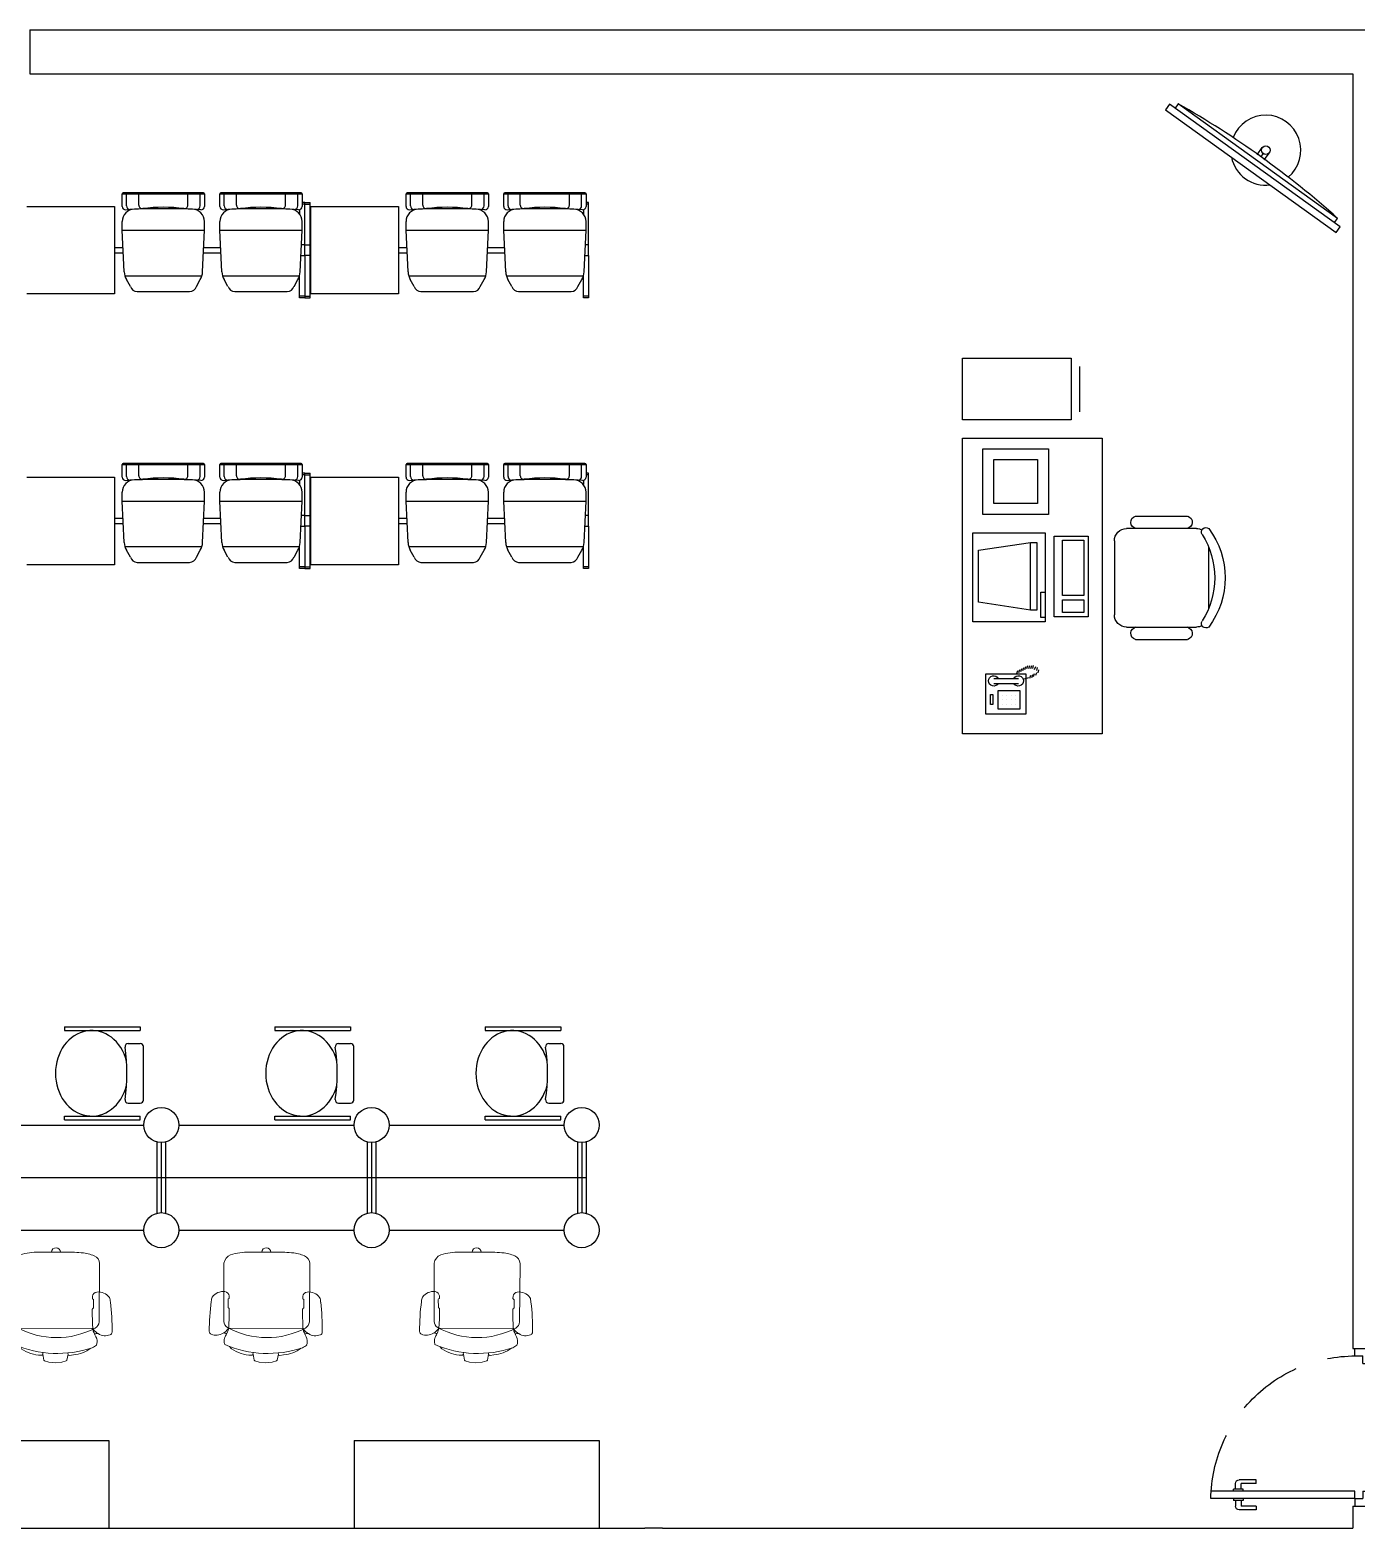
# Model space of a CAD drawing. Header units: inches. Extents: x 482566 to 494966, y -26460 to -22226.
# Drawn here: x 487087.7 to 487428.2, y -23577.2 to -23192.5 of the extents above; entities that cross this region are included whole.
import ezdxf

# ---------------------------------------------------------------- set-up
doc = ezdxf.new("R2010")
doc.units = ezdxf.units.IN
doc.header["$LTSCALE"] = 15
doc.header["$MEASUREMENT"] = 0
doc.linetypes.add('DASHED', pattern=[0.75, 0.5, -0.25])
doc.layers.add('A-furniture', color=50, linetype='Continuous', lineweight=9)
for name, color, linetype in [('furniture', 4, 'Continuous'), ('I-DOORS', 104, 'Continuous'), ('I-WALL-FULL', 5, 'Continuous'), ('I-WALL-IN', 3, 'Continuous'), ('MAR22', 255, 'Continuous')]:
    doc.layers.add(name, color=color, linetype=linetype)

# ---------------------------------------------------------------- blocks, each defined once
blk = doc.blocks.new('door 1')
for p, q in [((85.7, 0), (0, 0)), ((0, -90), (0, 0)), ((85.7, -42.9), (85.7, 0)), ((814.3, 0), (900, 0)), ((814.3, -42.9), (814.3, 0)), ((900, -90), (900, 0)), ((85.7, -42.9), (42.9, -42.9)), ((42.9, -90), (42.9, -42.9)), ((42.9, -90), (42.9, -42.9)), ((814.3, -42.9), (857.1, -42.9)), ((857.1, -90), (857.1, -42.9)), ((857.1, -90), (857.1, -42.9)), ((42.9, -90), (0, -90)), ((42.9, -90), (42.9, -910.9)), ((42.9, -90), (85.7, -90)), ((85.7, -90), (85.7, -909.2)), ((857.1, -90), (900, -90)), ((857.1, -90), (857.1, -90)), ((-21.4, -652.1), (-21.4, -748.5)), ((0, -652.1), (-21.4, -652.1)), ((0, -652.1), (0, -737.8)), ((128.6, -652.1), (128.6, -737.8)), ((128.6, -652.1), (150, -652.1)), ((150, -652.1), (150, -748.5)), ((32.1, -737.8), (0, -737.8)), ((32.1, -727.1), (32.1, -780.7)), ((42.9, -727.1), (32.1, -727.1)), ((85.7, -727.1), (96.4, -727.1)), ((96.4, -727.1), (96.4, -780.7)), ((96.4, -737.8), (128.6, -737.8)), ((32.1, -770), (0, -770)), ((42.9, -780.7), (32.1, -780.7)), ((85.7, -780.7), (96.4, -780.7)), ((96.4, -770), (128.6, -770))]:
    blk.add_line(p, q)
at = {"linetype": 'DASHED', "ltscale": 50}
blk.add_arc((32.1, -85.7), 825.3, 270.74499, 1.39718, dxfattribs=at)
for centre, start, end in [((0, -748.5), 180, 270), ((128.6, -748.5), 270, 0)]:
    blk.add_arc(centre, 21.4, start, end)
blk = doc.blocks.new('pivot door')
blk.add_line((-188253.1, -329835.2), (-188265.1, -329835.2))
at = {"layer": 'I-DOORS', "rotation": 180}
blk.add_blockref('door 1', (-188253.1, -329835.2), dxfattribs=at)
blk = doc.blocks.new('391A')
at = {"layer": 'MAR22'}
for p, q in [((-293.5, -86.6), (-293.5, -567)), ((-293.5, -86.6), (-269.5, -86.6)), ((-269.5, -86.6), (-269.5, -567)), ((273.6, -86.6), (273.6, -567)), ((297.6, -86.6), (273.6, -86.6)), ((297.6, -86.6), (297.6, -567)), ((-293.5, -567), (-269.5, -567)), ((-187.4, -490.1), (-187.4, -566.9)), ((191.4, -490.1), (191.4, -566.9)), ((297.6, -567), (273.6, -567)), ((-167.4, -586.9), (171.4, -586.9))]:
    blk.add_line(p, q, dxfattribs=at)
for centre, radius, start, end in [((-167.4, -490.1), 20, 81.58713, 180), ((2, 655.3), 1137.9, 261.58713, 278.41287), ((171.4, -490.1), 20, 0, 98.41287), ((-167.4, -566.9), 20, 180, 270), ((171.4, -566.9), 20, 270, 0)]:
    blk.add_arc(centre, radius, start, end, dxfattribs=at)
blk.add_ellipse((2, -259.2), major_axis=(-271.1, 0), ratio=0.849159, start_param=1.857345, end_param=7.567433, dxfattribs=at)
blk = doc.blocks.new('A$C6A0E07C9')
at = {"layer": 'A-furniture'}
for p, q in [((-0.2138, 0.2718), (0.1182, 0.2876)), ((-0.2691, 0.1773), (-0.2664, 0.2046)), ((-0.0121, 0.2424), (-0.025, 0.2422)), ((-0.0115, 0.2426), (-0.0121, 0.2424)), ((-0.0112, 0.2428), (-0.0115, 0.2426)), ((-0.0079, 0.2484), (-0.0112, 0.2428)), ((0.0377, 0.2515), (-0.0033, 0.2499)), ((0.0418, 0.2505), (0.045, 0.2473)), ((0.045, 0.2473), (0.0464, 0.2461)), ((0.0464, 0.2461), (0.0478, 0.2453)), ((0.0478, 0.2453), (0.0485, 0.2451)), ((0.1585, 0.2497), (0.1792, -0.1667)), ((0.3146, 0.1213), (0.3056, 0.1197)), ((0.3131, 0.1211), (0.3466, 0.116)), ((0.3152, 0.1516), (0.3188, 0.1294)), ((0.3514, 0.1128), (0.36, 0.0876)), ((0.36, 0.0876), (0.3659, 0.0513)), ((-0.2907, 0.0196), (-0.2893, 0.0294)), ((-0.2883, 0.01), (-0.2907, 0.0196)), ((-0.2893, 0.0294), (-0.2841, 0.0379)), ((-0.2824, 0.002), (-0.2883, 0.01)), ((-0.2841, 0.0379), (-0.2762, 0.0438)), ((-0.2739, -0.003), (-0.2824, 0.002)), ((-0.2762, 0.0438), (-0.2666, 0.0462)), ((0.3636, 0.0146), (0.3576, -0.0113)), ((0.3659, 0.0513), (0.3636, 0.0146)), ((-0.2641, -0.0045), (-0.2739, -0.003)), ((0.3108, -0.0224), (0.3218, -0.0234)), ((0.3197, -0.023), (0.3546, -0.0146)), ((0.3546, -0.0146), (0.3564, -0.0132)), ((0.3564, -0.0132), (0.3576, -0.0113)), ((0.2962, -0.1472), (0.2839, -0.1595)), ((-0.1895, -0.2174), (0.1433, -0.1996)), ((0.0087, -0.176), (-0.0042, -0.1772)), ((0.0094, -0.1763), (0.0087, -0.176)), ((0.0097, -0.1764), (0.0094, -0.1763)), ((0.0135, -0.1816), (0.0097, -0.1764)), ((0.0591, -0.1802), (0.0183, -0.1827)), ((0.0631, -0.1788), (0.066, -0.1753)), ((0.066, -0.1753), (0.0673, -0.174)), ((0.0673, -0.174), (0.0686, -0.173)), ((0.0686, -0.173), (0.0692, -0.1728))]:
    blk.add_line(p, q, dxfattribs=at)
for centre, radius, start, end in [((0.0065, 0.2825), 0.0635, 94.07923, 117.59377), ((0.2241, -0.8917), 1.2574, 92.35943, 100.17565), ((0.1721, 0.3454), 0.0192, 28.12557, 89.24362), ((0.1209, 0.3234), 0.0749, 330.37939, 24.51295), ((-0.21, 0.2233), 0.0487, 94.52598, 161.01093), ((0.0274, 0.2777), 0.0792, 129.49988, 189.11522), ((-0.0222, 0.2712), 0.0292, 192.00474, 264.44095), ((0.117, 0.2414), 0.0463, 34.09018, 88.4441), ((0.1493, 0.274), 0.0211, 279.8693, 313.34338), ((-0.2488, 0.0248), 0.4712, 334.59734, 30.97321), ((0.1866, 0.1808), 0.0779, 100.05254, 108.26721), ((0.1077, 0.3263), 0.0879, 309.67257, 333.02228), ((-1.1254, 2.7931), 2.8487, 297.11573, 298.06946), ((-0.9196, -0.0126), 1.143, 14.09314, 15.00562), ((0.2336, 0.2226), 0.0597, 72.52818, 107.70113), ((0.1951, 0.2221), 0.0806, 25.51985, 45.53867), ((-0.3014, 0.0263), 0.6141, 339.61076, 22.04666), ((0.1816, 0.1421), 0.4521, 175.52891, 182.09908), ((0.5941, -0.0351), 0.8932, 162.12026, 164.43231), ((-0.0038, 0.2437), 0.00623, 84.84548, 131.31741), ((0.0374, 0.2414), 0.0101, 64.52807, 88.63913), ((0.0007, 1.5534), 1.3091, 272.08986, 276.67605), ((0.1704, 0.2449), 0.0129, 130.13659, 158.01734), ((0.1276, 0.1249), 0.1894, 8.09249, 40.8276), ((72.2191, 3.6268), 72.5738, 182.765274, 182.924882), ((0.31, 0.1288), 0.0088, 301.08798, 3.16667), ((0.3467, 0.1108), 0.00513, 22.81842, 91.00758), ((0.0809, -0.0616), 0.3414, 182.48103, 200.75528), ((0.1162, -0.0378), 0.2107, 328.69616, 1.80788), ((0.3177, -0.0315), 0.00903, 2.12372, 63.37094), ((0.1515, -1.4793), 1.3091, 89.01739, 93.60357), ((0.1724, -0.1915), 0.0211, 52.35005, 85.82413), ((0.197, -0.1553), 0.0211, 212.66016, 229.03524), ((-0.1856, -0.1603), 0.0572, 202.88209, 266.11689), ((0.0516, -0.2073), 0.0792, 176.57822, 236.19355), ((0.0015, -0.2058), 0.0292, 101.25248, 173.68869), ((0.0171, -0.1766), 0.00623, 234.37601, 280.84795), ((0.0579, -0.1702), 0.0101, 277.0543, 301.16536), ((0.138, -0.155), 0.0449, 276.79393, 330.15211), ((0.1633, -0.2919), 0.1223, 63.05477, 80.63565), ((0.1362, -0.2476), 0.0879, 32.67116, 56.02087), ((-0.9196, -0.0126), 1.143, 350.69637, 351.61264), ((0.1491, -0.2435), 0.0749, 341.18048, 35.31404), ((0.3239, 0.0551), 0.2601, 246.15386, 250.81737), ((0.249, -0.1528), 0.0392, 254.29981, 275.99109), ((0.2537, -0.1401), 0.0518, 269.3553, 293.37881), ((0.0312, -0.2142), 0.0635, 248.09967, 271.6142), ((0.1312, 0.9758), 1.2574, 265.51777, 273.33401), ((0.2022, -0.2604), 0.0192, 276.44982, 337.56787)]:
    blk.add_arc(centre, radius, start, end, dxfattribs=at)
blk = doc.blocks.new('asdas')
for points in [[(124.02, 1937.36), (95.08, 1820.9)], [(98.97, 1819.93), (127.9, 1936.39)], [(127.9, 1936.39), (124.02, 1937.36)], [(129.85, 1931.79), (126.94, 1932.51)], [(102.84, 1823.09), (129.85, 1931.79)], [(118.32, 1874.37), (123.18, 1873.17)], [(118.93, 1876.8), (121.35, 1876.2)], [(119.53, 1879.22), (124.38, 1878.02)], [(99.93, 1823.82), (102.84, 1823.09)], [(95.08, 1820.9), (98.97, 1819.93)]]:
    blk.add_lwpolyline(points)
for points in [[(102.84, 1823.09, 0.053571), (129.85, 1931.79)], [(112.83, 1892.33, 0.392563), (106.27, 1865.92)], [(114.24, 1858.01, 1.292134), (123.58, 1895.59)]]:
    blk.add_lwpolyline(points, format="xyb")
blk.add_circle((123.78, 1875.59), 2.5)
blk = doc.blocks.new('DESK4')
blk.add_lwpolyline([(34, -36), (34, 36), (0, 36), (0, -36)], close=True)
blk = doc.blocks.new('RECTANG')
for p, q in [((1, 1), (0, 1)), ((0, 1), (0, 0)), ((1, 0), (1, 1)), ((0, 0), (1, 0))]:
    blk.add_line(p, q)
blk = doc.blocks.new('IBMAT', base_point=(61, 306))
for p, q in [((75, 307), (75, 306)), ((81, 307), (75, 307)), ((81, 306), (81, 307))]:
    blk.add_line(p, q)
at = {"xscale": 21, "yscale": 17, "zscale": 21}
blk.add_blockref('RECTANG', (61, 306), dxfattribs=at)
blk = doc.blocks.new('KEYBOARD', base_point=(60, 294))
for p, xscale, yscale, zscale in [((60, 294), 19, 8, 19), ((61, 295), 13, 5, 13), ((75, 295), 3, 5, 3)]:
    blk.add_blockref('RECTANG', p, dxfattribs=dict(xscale=xscale, yscale=yscale, zscale=zscale))
blk = doc.blocks.new('A$C79A54892')
at = {"layer": 'furniture'}
for p, q in [((0.917, 1.8), (1.363, 1.8)), ((0.689, 1.264), (0.689, 1.646)), ((0.78, 1.2), (0.78, 1.71)), ((1.5, 1.71), (1.5, 1.641)), ((1.591, 1.264), (1.591, 1.646)), ((1.5, 1.641), (1.5, 1.2)), ((1.41, 1.11), (0.87, 1.11)), ((2.294, 0.795), (2.294, 0)), ((2.746, 0.795), (2.294, 0.795)), ((2.686, 0.855), (2.354, 0.855)), ((2.746, 0), (2.746, 0.795)), ((0.446, 0.552), (0.467, 0.559)), ((0.463, 0.542), (0.484, 0.549)), ((2.084, 0.629), (1.604, 0.629)), ((1.604, 0.629), (1.604, 0.149)), ((2.004, 0.549), (1.684, 0.549)), ((1.684, 0.549), (1.684, 0.229)), ((2.004, 0.229), (2.004, 0.549)), ((2.084, 0.149), (2.084, 0.629)), ((0.399, 0.443), (0.412, 0.484)), ((0.405, 0.491), (0.427, 0.499)), ((0.412, 0.506), (0.434, 0.513)), ((0.419, 0.52), (0.441, 0.527)), ((0.427, 0.535), (0.448, 0.542)), ((0.463, 0.441), (0.484, 0.448)), ((0.47, 0.527), (0.491, 0.535)), ((0.47, 0.455), (0.491, 0.463)), ((0.477, 0.513), (0.499, 0.52)), ((0.477, 0.499), (0.499, 0.506)), ((0.477, 0.484), (0.499, 0.491)), ((0.477, 0.47), (0.499, 0.477)), ((0.904, 0.542), (0.904, 0.498)), ((1.399, 0.542), (0.904, 0.542)), ((0.904, 0.498), (1.399, 0.498)), ((0.904, 0.498), (0.962, 0.116)), ((1.343, 0.116), (1.399, 0.498)), ((1.399, 0.498), (1.399, 0.542)), ((0.214, 0.39), (0.214, 0.39)), ((0.214, 0.356), (0.214, 0.356)), ((0.248, 0.39), (0.248, 0.39)), ((0.248, 0.356), (0.248, 0.356)), ((0.282, 0.39), (0.282, 0.39)), ((0.282, 0.356), (0.282, 0.356)), ((0.368, 0.228), (0.368, 0.408)), ((0.404, 0.228), (0.404, 0.408)), ((0.441, 0.398), (0.463, 0.405)), ((0.448, 0.412), (0.47, 0.419)), ((0.455, 0.427), (0.477, 0.434)), ((0.214, 0.323), (0.214, 0.323)), ((0.214, 0.289), (0.214, 0.289)), ((0.248, 0.323), (0.248, 0.323)), ((0.248, 0.289), (0.248, 0.289)), ((0.282, 0.323), (0.282, 0.323)), ((0.282, 0.289), (0.282, 0.289)), ((1.684, 0.229), (2.004, 0.229)), ((0.962, 0.116), (1.343, 0.116)), ((1.604, 0.149), (2.084, 0.149)), ((2.294, 0), (2.746, 0))]:
    blk.add_line(p, q, dxfattribs=at)
for centre, radius, start, end in [((1.14, 1.32), 0.6, 53.1301, 126.8699), ((0.806, 1.78), 0.0329, 143.3099, 302.0274), ((1.14, 1.255), 0.589, 57.5758, 122.4242), ((1.474, 1.78), 0.0329, 237.9726, 36.6901), ((0.734, 1.633), 0.0469, 9.2946, 163.7398), ((0.87, 1.71), 0.09, 152.4156, 180), ((1.41, 1.71), 0.09, 0, 27.5844), ((1.546, 1.633), 0.0469, 16.2602, 170.7054), ((0.734, 1.277), 0.0469, 196.2602, 350.7054), ((1.546, 1.277), 0.0469, 189.2946, 343.7398), ((0.87, 1.2), 0.09, 180, 270), ((1.41, 1.2), 0.09, 270, 0), ((0.386, 0.408), 0.0377, 298.4915, 241.5085), ((0.386, 0.228), 0.0377, 118.4915, 61.5085)]:
    blk.add_arc(centre, radius, start, end, dxfattribs=at)
for name, p, xscale, yscale, zscale, rotation in [('DESK4', (1.08, 1.02), 0.0299999999998839, 0.0299999999998839, 0.0299999999998839, 270.0000000003054), ('KEYBOARD', (1.445, 0.918), 0.03101538461544906, 0.03101538461544906, 0.03101538461544906, 180.0000000002476), ('IBMAT', (1.47, 0.603), 0.03101538461544906, 0.03101538461544906, 0.03101538461544906, 180.0000000002476), ('RECTANG', (0.438, 0.463), 0.2953901644145187, 0.2917466341033005, 0.2953901644145187, 180.0000000002573), ('RECTANG', (0.315, 0.418), 0.1350000000002516, 0.1575000000002935, 0.1350000000002516, 180.0000000002573), ('RECTANG', (0.287, 0.221), 0.07312500000013628, 0.01687500000003145, 0.07312500000013628, 180.0000000002573)]:
    blk.add_blockref(name, p, dxfattribs=dict(at, xscale=xscale, yscale=yscale, zscale=zscale, rotation=rotation))

msp = doc.modelspace()

# ---------------------------------------------------------------- linework, layer by layer
for p, q in [((487087.65, -23192.47, 6.93), (487672.65, -23192.47, 6.93)), ((487087.65, -23203.72, 6.93), (487427.4, -23203.72, 6.93)), ((487120.24, -23478.08, 6.93), (487120.24, -23496.36, 6.93)), ((487121.37, -23478.22, 6.93), (487121.37, -23496.22, 6.93)), ((487122.49, -23478.08, 6.93), (487122.49, -23496.36, 6.93)), ((487174.24, -23478.08, 6.93), (487174.24, -23496.36, 6.93)), ((487175.37, -23478.22, 6.93), (487175.37, -23496.22, 6.93)), ((487176.49, -23478.08, 6.93), (487176.49, -23496.36, 6.93)), ((487228.24, -23478.08, 6.93), (487228.24, -23496.36, 6.93)), ((487229.37, -23478.22, 6.93), (487229.37, -23496.22, 6.93)), ((487230.49, -23478.08, 6.93), (487230.49, -23496.36, 6.93)), ((487107.87, -23554.72, 6.93), (487107.87, -23577.22, 6.93)), ((487170.87, -23554.72, 6.93), (487170.87, -23577.22, 6.93)), ((487233.87, -23554.72, 6.93), (487233.87, -23577.22, 6.93))]:
    msp.add_line(p, q)
at = {"linetype": 'Continuous'}
for p, q in [((487111.33, -23237.77, 3.81), (487111.33, -23234.6, 3.81)), ((487112.46, -23237.66, 3.81), (487112.46, -23234.78, 3.81)), ((487115.61, -23237.44, 3.81), (487115.61, -23234.78, 3.81)), ((487128.21, -23237.44, 3.81), (487128.21, -23234.78, 3.81)), ((487131.36, -23237.66, 3.81), (487131.36, -23234.78, 3.81)), ((487132.48, -23234.6, 3.81), (487132.48, -23237.77, 3.81)), ((487136.41, -23237.77, 3.81), (487136.41, -23234.6, 3.81)), ((487137.53, -23237.66, 3.81), (487137.53, -23234.78, 3.81)), ((487140.68, -23237.44, 3.81), (487140.68, -23234.78, 3.81)), ((487153.28, -23237.44, 3.81), (487153.28, -23234.78, 3.81)), ((487156.43, -23237.66, 3.81), (487156.43, -23234.78, 3.81)), ((487157.56, -23234.6, 3.81), (487157.56, -23237.77, 3.81)), ((487184.23, -23237.77, 3.81), (487184.23, -23234.6, 3.81)), ((487185.36, -23237.66, 3.81), (487185.36, -23234.78, 3.81)), ((487188.51, -23237.44, 3.81), (487188.51, -23234.78, 3.81)), ((487201.11, -23237.44, 3.81), (487201.11, -23234.78, 3.81)), ((487204.26, -23237.66, 3.81), (487204.26, -23234.78, 3.81)), ((487205.38, -23234.6, 3.81), (487205.38, -23237.77, 3.81)), ((487209.31, -23237.77, 3.81), (487209.31, -23234.6, 3.81)), ((487210.43, -23237.66, 3.81), (487210.43, -23234.78, 3.81)), ((487213.58, -23237.44, 3.81), (487213.58, -23234.78, 3.81)), ((487226.18, -23237.44, 3.81), (487226.18, -23234.78, 3.81)), ((487229.33, -23237.66, 3.81), (487229.33, -23234.78, 3.81)), ((487230.46, -23234.6, 3.81), (487230.46, -23237.77, 3.81)), ((487112.25, -23238.67, 3.81), (487113.4, -23238.56, 3.81)), ((487131.56, -23238.67, 3.81), (487130.42, -23238.56, 3.81)), ((487137.33, -23238.67, 3.81), (487138.47, -23238.56, 3.81)), ((487156.64, -23238.67, 3.81), (487155.5, -23238.56, 3.81)), ((487185.15, -23238.67, 3.81), (487186.3, -23238.56, 3.81)), ((487204.46, -23238.67, 3.81), (487203.32, -23238.56, 3.81)), ((487210.23, -23238.67, 3.81), (487211.37, -23238.56, 3.81)), ((487229.54, -23238.67, 3.81), (487228.4, -23238.56, 3.81)), ((487111.33, -23243.93, 3.81), (487111.33, -23241.68, 3.81)), ((487132.48, -23243.93, 3.81), (487132.48, -23241.68, 3.81)), ((487136.41, -23243.93, 3.81), (487136.41, -23241.68, 3.81)), ((487157.56, -23243.93, 3.81), (487157.56, -23241.68, 3.81)), ((487184.23, -23243.93, 3.81), (487184.23, -23241.68, 3.81)), ((487205.38, -23243.93, 3.81), (487205.38, -23241.68, 3.81)), ((487209.31, -23243.93, 3.81), (487209.31, -23241.68, 3.81)), ((487230.46, -23243.93, 3.81), (487230.46, -23241.68, 3.81)), ((487111.33, -23243.93, 3.81), (487132.48, -23243.93, 3.81)), ((487111.85, -23254.57, 3.81), (487111.33, -23243.93, 3.81)), ((487131.97, -23254.57, 3.81), (487132.48, -23243.93, 3.81)), ((487136.41, -23243.93, 3.81), (487157.56, -23243.93, 3.81)), ((487136.92, -23254.57, 3.81), (487136.41, -23243.93, 3.81)), ((487157.05, -23254.57, 3.81), (487157.56, -23243.93, 3.81)), ((487184.23, -23243.93, 3.81), (487205.38, -23243.93, 3.81)), ((487184.75, -23254.57, 3.81), (487184.23, -23243.93, 3.81)), ((487204.87, -23254.57, 3.81), (487205.38, -23243.93, 3.81)), ((487209.31, -23243.93, 3.81), (487230.46, -23243.93, 3.81)), ((487209.82, -23254.57, 3.81), (487209.31, -23243.93, 3.81)), ((487229.95, -23254.57, 3.81), (487230.46, -23243.93, 3.81)), ((487112.03, -23255.63, 3.81), (487131.79, -23255.63, 3.81)), ((487113.44, -23258.38, 3.81), (487112.42, -23256.56, 3.81)), ((487130.38, -23258.38, 3.81), (487131.4, -23256.56, 3.81)), ((487137.1, -23255.63, 3.81), (487156.87, -23255.63, 3.81)), ((487138.51, -23258.38, 3.81), (487137.49, -23256.56, 3.81)), ((487155.46, -23258.38, 3.81), (487156.48, -23256.56, 3.81)), ((487184.93, -23255.63, 3.81), (487204.69, -23255.63, 3.81)), ((487186.34, -23258.38, 3.81), (487185.32, -23256.56, 3.81)), ((487203.28, -23258.38, 3.81), (487204.3, -23256.56, 3.81)), ((487210, -23255.63, 3.81), (487229.77, -23255.63, 3.81)), ((487211.41, -23258.38, 3.81), (487210.39, -23256.56, 3.81)), ((487228.36, -23258.38, 3.81), (487229.38, -23256.56, 3.81)), ((487115.17, -23259.68, 3.81), (487128.65, -23259.68, 3.81)), ((487140.25, -23259.68, 3.81), (487153.72, -23259.68, 3.81)), ((487188.07, -23259.68, 3.81), (487201.55, -23259.68, 3.81)), ((487213.15, -23259.68, 3.81), (487226.62, -23259.68, 3.81)), ((487111.33, -23307.29, 3.81), (487111.33, -23304.11, 3.81)), ((487112.46, -23307.18, 3.81), (487112.46, -23304.29, 3.81)), ((487115.61, -23306.96, 3.81), (487115.61, -23304.29, 3.81)), ((487128.21, -23306.96, 3.81), (487128.21, -23304.29, 3.81)), ((487131.36, -23307.18, 3.81), (487131.36, -23304.29, 3.81)), ((487132.48, -23304.11, 3.81), (487132.48, -23307.29, 3.81)), ((487136.41, -23307.29, 3.81), (487136.41, -23304.11, 3.81)), ((487137.53, -23307.18, 3.81), (487137.53, -23304.29, 3.81)), ((487140.68, -23306.96, 3.81), (487140.68, -23304.29, 3.81)), ((487153.28, -23306.96, 3.81), (487153.28, -23304.29, 3.81)), ((487156.43, -23307.18, 3.81), (487156.43, -23304.29, 3.81)), ((487157.56, -23304.11, 3.81), (487157.56, -23307.29, 3.81)), ((487184.23, -23307.29, 3.81), (487184.23, -23304.11, 3.81)), ((487185.36, -23307.18, 3.81), (487185.36, -23304.29, 3.81)), ((487188.51, -23306.96, 3.81), (487188.51, -23304.29, 3.81)), ((487201.11, -23306.96, 3.81), (487201.11, -23304.29, 3.81)), ((487204.26, -23307.18, 3.81), (487204.26, -23304.29, 3.81)), ((487205.38, -23304.11, 3.81), (487205.38, -23307.29, 3.81)), ((487209.31, -23307.29, 3.81), (487209.31, -23304.11, 3.81)), ((487210.43, -23307.18, 3.81), (487210.43, -23304.29, 3.81)), ((487213.58, -23306.96, 3.81), (487213.58, -23304.29, 3.81)), ((487226.18, -23306.96, 3.81), (487226.18, -23304.29, 3.81)), ((487229.33, -23307.18, 3.81), (487229.33, -23304.29, 3.81)), ((487230.46, -23304.11, 3.81), (487230.46, -23307.29, 3.81)), ((487112.25, -23308.19, 3.81), (487113.4, -23308.08, 3.81)), ((487131.56, -23308.19, 3.81), (487130.42, -23308.08, 3.81)), ((487137.33, -23308.19, 3.81), (487138.47, -23308.08, 3.81)), ((487156.64, -23308.19, 3.81), (487155.5, -23308.08, 3.81)), ((487185.15, -23308.19, 3.81), (487186.3, -23308.08, 3.81)), ((487204.46, -23308.19, 3.81), (487203.32, -23308.08, 3.81)), ((487210.23, -23308.19, 3.81), (487211.37, -23308.08, 3.81)), ((487229.54, -23308.19, 3.81), (487228.4, -23308.08, 3.81)), ((487111.33, -23313.45, 3.81), (487111.33, -23311.2, 3.81)), ((487132.48, -23313.45, 3.81), (487132.48, -23311.2, 3.81)), ((487136.41, -23313.45, 3.81), (487136.41, -23311.2, 3.81)), ((487157.56, -23313.45, 3.81), (487157.56, -23311.2, 3.81)), ((487184.23, -23313.45, 3.81), (487184.23, -23311.2, 3.81)), ((487205.38, -23313.45, 3.81), (487205.38, -23311.2, 3.81)), ((487209.31, -23313.45, 3.81), (487209.31, -23311.2, 3.81)), ((487230.46, -23313.45, 3.81), (487230.46, -23311.2, 3.81)), ((487111.33, -23313.45, 3.81), (487132.48, -23313.45, 3.81)), ((487111.85, -23324.09, 3.81), (487111.33, -23313.45, 3.81)), ((487131.97, -23324.09, 3.81), (487132.48, -23313.45, 3.81)), ((487136.41, -23313.45, 3.81), (487157.56, -23313.45, 3.81)), ((487136.92, -23324.09, 3.81), (487136.41, -23313.45, 3.81)), ((487157.05, -23324.09, 3.81), (487157.56, -23313.45, 3.81)), ((487184.23, -23313.45, 3.81), (487205.38, -23313.45, 3.81)), ((487184.75, -23324.09, 3.81), (487184.23, -23313.45, 3.81)), ((487204.87, -23324.09, 3.81), (487205.38, -23313.45, 3.81)), ((487209.31, -23313.45, 3.81), (487230.46, -23313.45, 3.81)), ((487209.82, -23324.09, 3.81), (487209.31, -23313.45, 3.81)), ((487229.95, -23324.09, 3.81), (487230.46, -23313.45, 3.81)), ((487112.03, -23325.15, 3.81), (487131.79, -23325.15, 3.81)), ((487113.44, -23327.89, 3.81), (487112.42, -23326.08, 3.81)), ((487130.38, -23327.89, 3.81), (487131.4, -23326.08, 3.81)), ((487137.1, -23325.15, 3.81), (487156.87, -23325.15, 3.81)), ((487138.51, -23327.89, 3.81), (487137.49, -23326.08, 3.81)), ((487155.46, -23327.89, 3.81), (487156.48, -23326.08, 3.81)), ((487184.93, -23325.15, 3.81), (487204.69, -23325.15, 3.81)), ((487186.34, -23327.89, 3.81), (487185.32, -23326.08, 3.81)), ((487203.28, -23327.89, 3.81), (487204.3, -23326.08, 3.81)), ((487210, -23325.15, 3.81), (487229.77, -23325.15, 3.81)), ((487211.41, -23327.89, 3.81), (487210.39, -23326.08, 3.81)), ((487228.36, -23327.89, 3.81), (487229.38, -23326.08, 3.81)), ((487115.17, -23329.2, 3.81), (487128.65, -23329.2, 3.81)), ((487140.25, -23329.2, 3.81), (487153.72, -23329.2, 3.81)), ((487188.07, -23329.2, 3.81), (487201.55, -23329.2, 3.81)), ((487213.15, -23329.2, 3.81), (487226.62, -23329.2, 3.81))]:
    msp.add_line(p, q, dxfattribs=at)
at = {"color": 7, "linetype": 'Continuous'}
for p, q in [((487132.21, -23234.33, 3.81), (487111.6, -23234.33, 3.81)), ((487157.29, -23234.33, 3.81), (487136.68, -23234.33, 3.81)), ((487205.11, -23234.33, 3.81), (487184.5, -23234.33, 3.81)), ((487230.19, -23234.33, 3.81), (487209.58, -23234.33, 3.81)), ((487109.32, -23249.71, 3.81), (487111.61, -23249.71, 3.81)), ((487109.38, -23248.36, 3.81), (487111.55, -23248.36, 3.81)), ((487132.21, -23249.71, 3.81), (487136.69, -23249.71, 3.81)), ((487132.27, -23248.36, 3.81), (487136.62, -23248.36, 3.81)), ((487157.25, -23250.38, 3.81), (487158.23, -23250.38, 3.81)), ((487158.23, -23247.68, 3.81), (487157.38, -23247.68, 3.81)), ((487158.23, -23250.38, 3.81), (487158.23, -23247.68, 3.81)), ((487158.23, -23247.68, 3.81), (487159.78, -23247.68, 3.81)), ((487158.23, -23250.38, 3.81), (487158.23, -23247.68, 3.81)), ((487159.78, -23250.38, 3.81), (487158.23, -23250.38, 3.81)), ((487182.22, -23249.71, 3.81), (487184.51, -23249.71, 3.81)), ((487182.28, -23248.36, 3.81), (487184.45, -23248.36, 3.81)), ((487205.11, -23249.71, 3.81), (487209.59, -23249.71, 3.81)), ((487205.17, -23248.36, 3.81), (487209.52, -23248.36, 3.81)), ((487230.15, -23250.38, 3.81), (487231.13, -23250.38, 3.81)), ((487231.13, -23247.68, 3.81), (487230.28, -23247.68, 3.81)), ((487231.13, -23250.38, 3.81), (487231.13, -23247.68, 3.81)), ((487132.21, -23303.84, 3.81), (487111.6, -23303.84, 3.81)), ((487157.29, -23303.84, 3.81), (487136.68, -23303.84, 3.81)), ((487205.11, -23303.84, 3.81), (487184.5, -23303.84, 3.81)), ((487230.19, -23303.84, 3.81), (487209.58, -23303.84, 3.81)), ((487109.32, -23319.22, 3.81), (487111.61, -23319.22, 3.81)), ((487109.38, -23317.87, 3.81), (487111.55, -23317.87, 3.81)), ((487132.21, -23319.22, 3.81), (487136.69, -23319.22, 3.81)), ((487132.27, -23317.87, 3.81), (487136.62, -23317.87, 3.81)), ((487158.23, -23317.2, 3.81), (487157.38, -23317.2, 3.81)), ((487158.23, -23319.9, 3.81), (487158.23, -23317.2, 3.81)), ((487158.23, -23317.2, 3.81), (487159.78, -23317.2, 3.81)), ((487158.23, -23319.9, 3.81), (487158.23, -23317.2, 3.81)), ((487182.22, -23319.22, 3.81), (487184.51, -23319.22, 3.81)), ((487182.28, -23317.87, 3.81), (487184.45, -23317.87, 3.81)), ((487205.11, -23319.22, 3.81), (487209.59, -23319.22, 3.81)), ((487205.17, -23317.87, 3.81), (487209.52, -23317.87, 3.81)), ((487231.13, -23317.2, 3.81), (487230.28, -23317.2, 3.81)), ((487231.13, -23319.9, 3.81), (487231.13, -23317.2, 3.81)), ((487157.25, -23319.9, 3.81), (487158.23, -23319.9, 3.81)), ((487159.78, -23319.9, 3.81), (487158.23, -23319.9, 3.81)), ((487230.15, -23319.9, 3.81), (487231.13, -23319.9, 3.81))]:
    msp.add_line(p, q, dxfattribs=at)
at = {"color": 0, "linetype": 'Continuous'}
for p, q in [((487086.88, -23237.78, 3.81), (487109.38, -23237.78, 3.81)), ((487109.38, -23237.78, 3.81), (487109.38, -23260.28, 3.81)), ((487159.78, -23237.78, 3.81), (487182.28, -23237.78, 3.81)), ((487159.78, -23260.28, 3.81), (487159.78, -23237.78, 3.81)), ((487182.28, -23237.78, 3.81), (487182.28, -23260.28, 3.81)), ((487109.38, -23260.28, 3.81), (487086.88, -23260.28, 3.81)), ((487182.28, -23260.28, 3.81), (487159.78, -23260.28, 3.81)), ((487086.88, -23307.3, 3.81), (487109.38, -23307.3, 3.81)), ((487109.38, -23307.3, 3.81), (487109.38, -23329.8, 3.81)), ((487159.78, -23307.3, 3.81), (487182.28, -23307.3, 3.81)), ((487159.78, -23329.8, 3.81), (487159.78, -23307.3, 3.81)), ((487182.28, -23307.3, 3.81), (487182.28, -23329.8, 3.81)), ((487109.38, -23329.8, 3.81), (487086.88, -23329.8, 3.81)), ((487182.28, -23329.8, 3.81), (487159.78, -23329.8, 3.81))]:
    msp.add_line(p, q, dxfattribs=at)
at = {"color": 7}
for p, q in [((487156.88, -23238.64, 3.81), (487156.88, -23239.74, 3.81)), ((487158.23, -23236.77, 3.81), (487157.56, -23236.77, 3.81)), ((487158.23, -23237.22, 3.81), (487157.56, -23237.22, 3.81)), ((487158.23, -23247.68, 3.81), (487158.23, -23236.77, 3.81)), ((487158.23, -23247.68, 3.81), (487158.23, -23236.77, 3.81)), ((487158.23, -23236.77, 3.81), (487159.58, -23236.77, 3.81)), ((487158.23, -23237.22, 3.81), (487159.58, -23237.22, 3.81)), ((487159.58, -23261.29, 3.81), (487159.58, -23236.77, 3.81)), ((487229.78, -23238.64, 3.81), (487229.78, -23239.74, 3.81)), ((487231.13, -23236.77, 3.81), (487230.46, -23236.77, 3.81)), ((487231.13, -23237.22, 3.81), (487230.46, -23237.22, 3.81)), ((487231.13, -23247.68, 3.81), (487231.13, -23236.77, 3.81)), ((487158.23, -23250.38, 3.81), (487158.23, -23261.29, 3.81)), ((487158.23, -23250.38, 3.81), (487158.23, -23261.29, 3.81)), ((487231.13, -23250.38, 3.81), (487231.13, -23261.29, 3.81)), ((487156.88, -23261.29, 3.81), (487156.88, -23255.58, 3.81)), ((487229.78, -23261.29, 3.81), (487229.78, -23255.58, 3.81)), ((487158.23, -23260.84, 3.81), (487156.88, -23260.84, 3.81)), ((487158.23, -23261.29, 3.81), (487156.88, -23261.29, 3.81)), ((487158.23, -23260.84, 3.81), (487159.58, -23260.84, 3.81)), ((487158.23, -23261.29, 3.81), (487159.58, -23261.29, 3.81)), ((487231.13, -23260.84, 3.81), (487229.78, -23260.84, 3.81)), ((487231.13, -23261.29, 3.81), (487229.78, -23261.29, 3.81)), ((487158.23, -23306.29, 3.81), (487157.56, -23306.29, 3.81)), ((487158.23, -23306.74, 3.81), (487157.56, -23306.74, 3.81)), ((487158.23, -23317.2, 3.81), (487158.23, -23306.29, 3.81)), ((487158.23, -23317.2, 3.81), (487158.23, -23306.29, 3.81)), ((487158.23, -23306.29, 3.81), (487159.58, -23306.29, 3.81)), ((487158.23, -23306.74, 3.81), (487159.58, -23306.74, 3.81)), ((487159.58, -23330.8, 3.81), (487159.58, -23306.29, 3.81)), ((487231.13, -23306.29, 3.81), (487230.46, -23306.29, 3.81)), ((487231.13, -23306.74, 3.81), (487230.46, -23306.74, 3.81)), ((487231.13, -23317.2, 3.81), (487231.13, -23306.29, 3.81)), ((487156.88, -23308.16, 3.81), (487156.88, -23309.25, 3.81)), ((487229.78, -23308.16, 3.81), (487229.78, -23309.25, 3.81)), ((487158.23, -23319.9, 3.81), (487158.23, -23330.8, 3.81)), ((487158.23, -23319.9, 3.81), (487158.23, -23330.8, 3.81)), ((487231.13, -23319.9, 3.81), (487231.13, -23330.8, 3.81)), ((487156.88, -23330.8, 3.81), (487156.88, -23325.09, 3.81)), ((487229.78, -23330.8, 3.81), (487229.78, -23325.09, 3.81)), ((487158.23, -23330.35, 3.81), (487156.88, -23330.35, 3.81)), ((487158.23, -23330.8, 3.81), (487156.88, -23330.8, 3.81)), ((487158.23, -23330.35, 3.81), (487159.58, -23330.35, 3.81)), ((487158.23, -23330.8, 3.81), (487159.58, -23330.8, 3.81)), ((487231.13, -23330.35, 3.81), (487229.78, -23330.35, 3.81)), ((487231.13, -23330.8, 3.81), (487229.78, -23330.8, 3.81))]:
    msp.add_line(p, q, dxfattribs=at)
at = {"color": 7, "linetype": 'Continuous', "const_width": 0.45, "elevation": 3.81}
for points in [[(487132.48, -23234.55), (487111.33, -23234.55)], [(487157.56, -23234.55), (487136.41, -23234.55)], [(487205.38, -23234.55), (487184.23, -23234.55)], [(487230.46, -23234.55), (487209.31, -23234.55)], [(487132.48, -23304.07), (487111.33, -23304.07)], [(487157.56, -23304.07), (487136.41, -23304.07)], [(487205.38, -23304.07), (487184.23, -23304.07)], [(487230.46, -23304.07), (487209.31, -23304.07)]]:
    msp.add_lwpolyline(points, dxfattribs=at)
for centre in [(487121.37, -23473.72, 6.93), (487175.37, -23473.72, 6.93), (487229.37, -23473.72, 6.93), (487121.37, -23500.72, 6.93), (487175.37, -23500.72, 6.93), (487229.37, -23500.72, 6.93)]:
    msp.add_circle(centre, 4.5)
at = {"linetype": 'Continuous'}
for centre, radius, start, end in [((487111.6, -23234.6, 3.81), 0.27, 90, 180), ((487132.21, -23234.6, 3.81), 0.27, 0, 90), ((487136.68, -23234.6, 3.81), 0.27, 90, 180), ((487157.29, -23234.6, 3.81), 0.27, 0, 90), ((487184.5, -23234.6, 3.81), 0.27, 90, 180), ((487205.11, -23234.6, 3.81), 0.27, 0, 90), ((487209.58, -23234.6, 3.81), 0.27, 90, 180), ((487230.19, -23234.6, 3.81), 0.27, 0, 90), ((487112.23, -23237.77, 3.81), 0.9, 180, 271.3354), ((487114.48, -23241.68, 3.81), 3.15, 90, 180), ((487113.36, -23237.66, 3.81), 0.9, 180, 272.4844), ((487121.91, -23434.72, 3.81), 196.34, 87.5156, 92.4844), ((487116.51, -23237.44, 3.81), 0.9, 180, 276.8576), ((487121.91, -23282.34, 3.81), 44.32, 83.1424, 96.8576), ((487127.31, -23237.44, 3.81), 0.9, 263.1424, 0), ((487129.33, -23241.68, 3.81), 3.15, 0, 90), ((487130.46, -23237.66, 3.81), 0.9, 267.5156, 0), ((487131.58, -23237.77, 3.81), 0.9, 268.6646, 0), ((487137.31, -23237.77, 3.81), 0.9, 180, 271.3354), ((487139.56, -23241.68, 3.81), 3.15, 90, 180), ((487138.43, -23237.66, 3.81), 0.9, 180, 272.4844), ((487146.98, -23434.72, 3.81), 196.34, 87.5156, 92.4844), ((487141.58, -23237.44, 3.81), 0.9, 180, 276.8576), ((487146.98, -23282.34, 3.81), 44.32, 83.1424, 96.8576), ((487152.38, -23237.44, 3.81), 0.9, 263.1424, 0), ((487154.41, -23241.68, 3.81), 3.15, 0, 90), ((487155.53, -23237.66, 3.81), 0.9, 267.5156, 0), ((487156.66, -23237.77, 3.81), 0.9, 268.6646, 0), ((487185.13, -23237.77, 3.81), 0.9, 180, 271.3354), ((487187.38, -23241.68, 3.81), 3.15, 90, 180), ((487186.26, -23237.66, 3.81), 0.9, 180, 272.4844), ((487194.81, -23434.72, 3.81), 196.34, 87.5156, 92.4844), ((487189.41, -23237.44, 3.81), 0.9, 180, 276.8576), ((487194.81, -23282.34, 3.81), 44.32, 83.1424, 96.8576), ((487200.21, -23237.44, 3.81), 0.9, 263.1424, 0), ((487202.23, -23241.68, 3.81), 3.15, 0, 90), ((487203.36, -23237.66, 3.81), 0.9, 267.5156, 0), ((487204.48, -23237.77, 3.81), 0.9, 268.6646, 0), ((487210.21, -23237.77, 3.81), 0.9, 180, 271.3354), ((487212.46, -23241.68, 3.81), 3.15, 90, 180), ((487211.33, -23237.66, 3.81), 0.9, 180, 272.4844), ((487219.88, -23434.72, 3.81), 196.34, 87.5156, 92.4844), ((487214.48, -23237.44, 3.81), 0.9, 180, 276.8576), ((487219.88, -23282.34, 3.81), 44.32, 83.1424, 96.8576), ((487225.28, -23237.44, 3.81), 0.9, 263.1424, 0), ((487227.31, -23241.68, 3.81), 3.15, 0, 90), ((487228.43, -23237.66, 3.81), 0.9, 267.5156, 0), ((487229.56, -23237.77, 3.81), 0.9, 268.6646, 0), ((487116.34, -23254.36, 3.81), 4.5, 182.7525, 209.356), ((487127.48, -23254.36, 3.81), 4.5, 330.644, 357.2475), ((487141.42, -23254.36, 3.81), 4.5, 182.7525, 209.356), ((487152.55, -23254.36, 3.81), 4.5, 330.644, 357.2475), ((487189.24, -23254.36, 3.81), 4.5, 182.7525, 209.356), ((487200.38, -23254.36, 3.81), 4.5, 330.644, 357.2475), ((487214.32, -23254.36, 3.81), 4.5, 182.7525, 209.356), ((487225.45, -23254.36, 3.81), 4.5, 330.644, 357.2475), ((487115.17, -23257.88, 3.81), 1.8, 195.8192, 270), ((487128.65, -23257.88, 3.81), 1.8, 270, 344.1808), ((487140.25, -23257.88, 3.81), 1.8, 195.8192, 270), ((487153.72, -23257.88, 3.81), 1.8, 270, 344.1808), ((487188.07, -23257.88, 3.81), 1.8, 195.8192, 270), ((487201.55, -23257.88, 3.81), 1.8, 270, 344.1808), ((487213.15, -23257.88, 3.81), 1.8, 195.8192, 270), ((487226.62, -23257.88, 3.81), 1.8, 270, 344.1808), ((487111.6, -23304.11, 3.81), 0.27, 90, 180), ((487132.21, -23304.11, 3.81), 0.27, 0, 90), ((487136.68, -23304.11, 3.81), 0.27, 90, 180), ((487157.29, -23304.11, 3.81), 0.27, 0, 90), ((487184.5, -23304.11, 3.81), 0.27, 90, 180), ((487205.11, -23304.11, 3.81), 0.27, 0, 90), ((487209.58, -23304.11, 3.81), 0.27, 90, 180), ((487230.19, -23304.11, 3.81), 0.27, 0, 90), ((487112.23, -23307.29, 3.81), 0.9, 180, 271.3354), ((487114.48, -23311.2, 3.81), 3.15, 90, 180), ((487113.36, -23307.18, 3.81), 0.9, 180, 272.4844), ((487121.91, -23504.24, 3.81), 196.34, 87.5156, 92.4844), ((487116.51, -23306.96, 3.81), 0.9, 180, 276.8576), ((487121.91, -23351.86, 3.81), 44.32, 83.1424, 96.8576), ((487127.31, -23306.96, 3.81), 0.9, 263.1424, 0), ((487129.33, -23311.2, 3.81), 3.15, 0, 90), ((487130.46, -23307.18, 3.81), 0.9, 267.5156, 0), ((487131.58, -23307.29, 3.81), 0.9, 268.6646, 0), ((487137.31, -23307.29, 3.81), 0.9, 180, 271.3354), ((487139.56, -23311.2, 3.81), 3.15, 90, 180), ((487138.43, -23307.18, 3.81), 0.9, 180, 272.4844), ((487146.98, -23504.24, 3.81), 196.34, 87.5156, 92.4844), ((487141.58, -23306.96, 3.81), 0.9, 180, 276.8576), ((487146.98, -23351.86, 3.81), 44.32, 83.1424, 96.8576), ((487152.38, -23306.96, 3.81), 0.9, 263.1424, 0), ((487154.41, -23311.2, 3.81), 3.15, 0, 90), ((487155.53, -23307.18, 3.81), 0.9, 267.5156, 0), ((487156.66, -23307.29, 3.81), 0.9, 268.6646, 0), ((487185.13, -23307.29, 3.81), 0.9, 180, 271.3354), ((487187.38, -23311.2, 3.81), 3.15, 90, 180), ((487186.26, -23307.18, 3.81), 0.9, 180, 272.4844), ((487194.81, -23504.24, 3.81), 196.34, 87.5156, 92.4844), ((487189.41, -23306.96, 3.81), 0.9, 180, 276.8576), ((487194.81, -23351.86, 3.81), 44.32, 83.1424, 96.8576), ((487200.21, -23306.96, 3.81), 0.9, 263.1424, 0), ((487202.23, -23311.2, 3.81), 3.15, 0, 90), ((487203.36, -23307.18, 3.81), 0.9, 267.5156, 0), ((487204.48, -23307.29, 3.81), 0.9, 268.6646, 0), ((487210.21, -23307.29, 3.81), 0.9, 180, 271.3354), ((487212.46, -23311.2, 3.81), 3.15, 90, 180), ((487211.33, -23307.18, 3.81), 0.9, 180, 272.4844), ((487219.88, -23504.24, 3.81), 196.34, 87.5156, 92.4844), ((487214.48, -23306.96, 3.81), 0.9, 180, 276.8576), ((487219.88, -23351.86, 3.81), 44.32, 83.1424, 96.8576), ((487225.28, -23306.96, 3.81), 0.9, 263.1424, 0), ((487227.31, -23311.2, 3.81), 3.15, 0, 90), ((487228.43, -23307.18, 3.81), 0.9, 267.5156, 0), ((487229.56, -23307.29, 3.81), 0.9, 268.6646, 0), ((487116.34, -23323.87, 3.81), 4.5, 182.7525, 209.356), ((487127.48, -23323.87, 3.81), 4.5, 330.644, 357.2475), ((487141.42, -23323.87, 3.81), 4.5, 182.7525, 209.356), ((487152.55, -23323.87, 3.81), 4.5, 330.644, 357.2475), ((487189.24, -23323.87, 3.81), 4.5, 182.7525, 209.356), ((487200.38, -23323.87, 3.81), 4.5, 330.644, 357.2475), ((487214.32, -23323.87, 3.81), 4.5, 182.7525, 209.356), ((487225.45, -23323.87, 3.81), 4.5, 330.644, 357.2475), ((487115.17, -23327.4, 3.81), 1.8, 195.8192, 270), ((487128.65, -23327.4, 3.81), 1.8, 270, 344.1808), ((487140.25, -23327.4, 3.81), 1.8, 195.8192, 270), ((487153.72, -23327.4, 3.81), 1.8, 270, 344.1808), ((487188.07, -23327.4, 3.81), 1.8, 195.8192, 270), ((487201.55, -23327.4, 3.81), 1.8, 270, 344.1808), ((487213.15, -23327.4, 3.81), 1.8, 195.8192, 270), ((487226.62, -23327.4, 3.81), 1.8, 270, 344.1808)]:
    msp.add_arc(centre, radius, start, end, dxfattribs=at)
at = {"layer": 'I-WALL-FULL'}
for p, q in [((487087.65, -23192.47, 6.93), (487328.4, -23192.47, 6.93)), ((487087.65, -23192.47, 6.93), (487087.65, -23203.72, 6.93)), ((487319.4, -23192.47, 6.93), (487663.65, -23192.47, 6.93)), ((487087.65, -23203.72, 6.93), (487328.4, -23203.72, 6.93)), ((487087.65, -23203.72, 6.93), (487427.4, -23203.72, 6.93))]:
    msp.add_line(p, q, dxfattribs=at)
at = {"layer": 'I-WALL-IN'}
for p, q in [((487427.4, -23203.72, 6.93), (487427.4, -23531.1, 6.93)), ((487071.87, -23473.72, 6.93), (487116.87, -23473.72, 6.93)), ((487125.87, -23473.72, 6.93), (487170.87, -23473.72, 6.93)), ((487179.87, -23473.72, 6.93), (487224.87, -23473.72, 6.93)), ((486420.49, -23487.22, 6.93), (487230.49, -23487.22, 6.93)), ((487071.87, -23500.72, 6.93), (487116.87, -23500.72, 6.93)), ((487125.87, -23500.72, 6.93), (487170.87, -23500.72, 6.93)), ((487179.87, -23500.72, 6.93), (487224.87, -23500.72, 6.93)), ((487427.4, -23531.1, 6.93), (487431.9, -23531.1, 6.93)), ((487044.87, -23554.72, 6.93), (487107.87, -23554.72, 6.93)), ((487170.87, -23554.72, 6.93), (487233.87, -23554.72, 6.93)), ((487427.4, -23571.6, 6.93), (487427.4, -23577.22, 6.93)), ((487427.4, -23571.6, 6.93), (487431.9, -23571.6, 6.93)), ((487427.4, -23571.6, 6.93), (487427.4, -23577.22, 6.93)), ((487070.46, -23577.22, 6.93), (487245.59, -23577.22, 6.93)), ((487250.09, -23577.22, 6.93), (487245.59, -23577.22, 6.93)), ((487250.09, -23577.22, 6.93), (487427.4, -23577.22, 6.93))]:
    msp.add_line(p, q, dxfattribs=at)

# ---------------------------------------------------------------- block references
at = {"linetype": 'Continuous', "xscale": 0.45, "yscale": 0.45, "zscale": 0.45, "rotation": 68.26150796039104}
msp.add_blockref('asdas', (488168.39, -23587.69, 3.81), dxfattribs=at)
at = {"color": 7, "ltscale": 100, "xscale": 0.04049999999065221, "yscale": 0.04049999999065221, "zscale": 0.04049999999065221, "rotation": 90}
for p in [(487093.02, -23460.51, 3.81), (487147.02, -23460.51, 3.81), (487201.02, -23460.51, 3.81)]:
    msp.add_blockref('391A', p, dxfattribs=at)
at = {"layer": 'A-furniture', "xscale": 45.00000000000906, "yscale": 45.00000000000906, "zscale": 45.00000000000906, "rotation": 266.8565271614821}
for p in [(487092.77, -23518.23, 6.93), (487146.77, -23518.23, 6.93), (487200.77, -23518.23, 6.93)]:
    msp.add_blockref('A$C6A0E07C9', p, dxfattribs=at)
at = {"layer": 'furniture', "xscale": -35.12240917321422, "yscale": 35.1224091595864, "zscale": 35.12240916776322, "rotation": 269.9999999996908}
msp.add_blockref('A$C79A54892', (487327.15, -23373.21), dxfattribs=at)
at = {"layer": 'I-DOORS', "xscale": -0.04499999998952262, "yscale": 0.04499999998952262, "zscale": 0.04499999999999744, "rotation": 90}
msp.add_blockref('pivot door', (472589.32, -32042.99, 6.93), dxfattribs=at)

doc.saveas('drawing.dxf')
